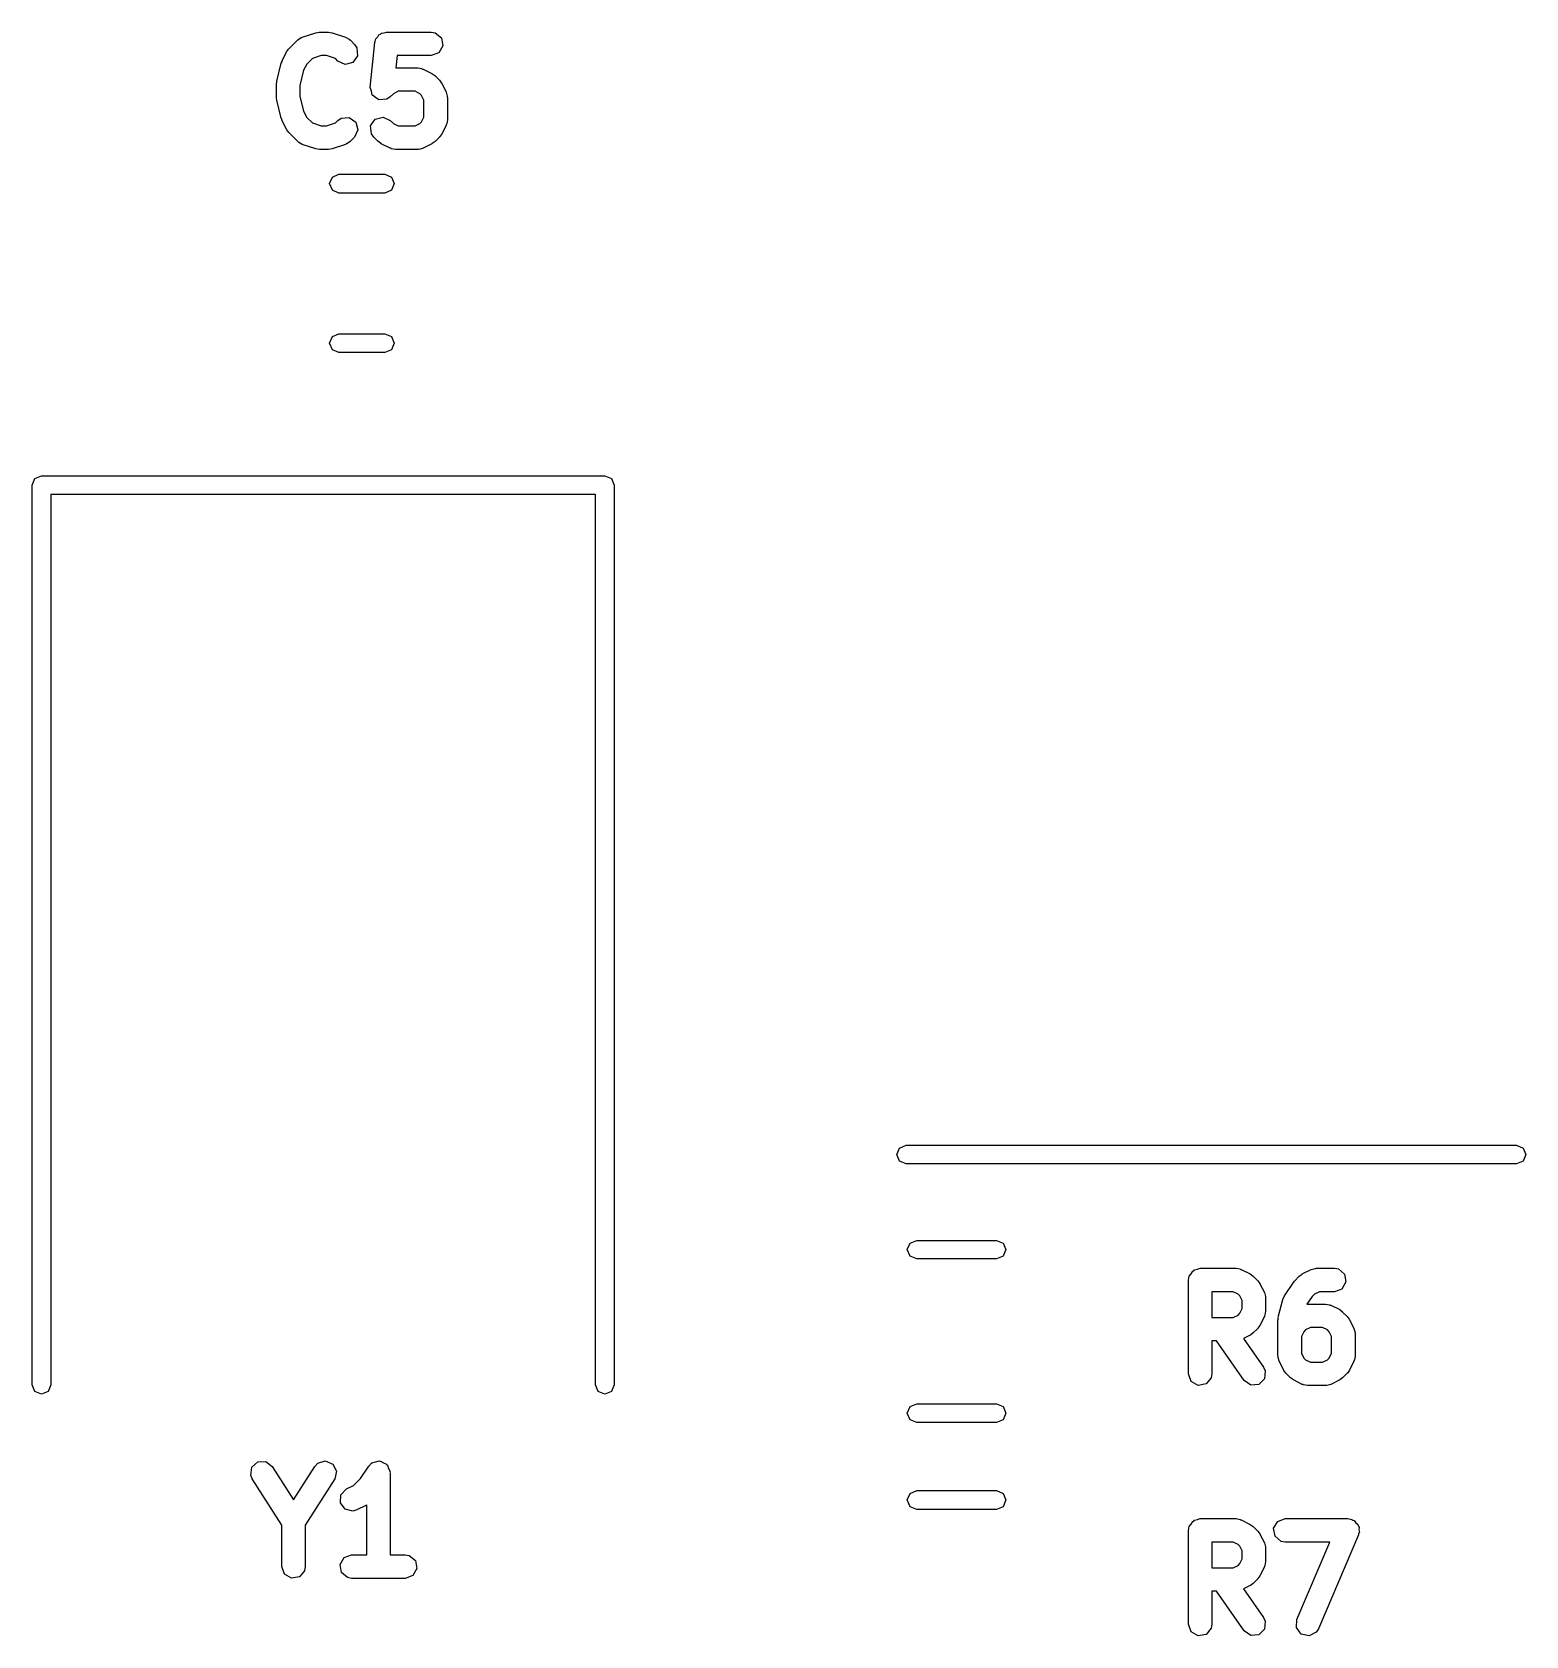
# Model space of a CAD drawing. Extents: x 83.4 to 116.6, y -116.7 to -83.2.
# Drawn here: x 91.99 to 101.54, y -104.75 to -94.5 of the extents above; entities that cross this region are included whole.
import ezdxf

# ---------------------------------------------------------------- set-up
doc = ezdxf.new("R2010")
doc.units = 0
doc.layers.add('BLACK', color=7, linetype='CONTINUOUS')

msp = doc.modelspace()

# ---------------------------------------------------------------- linework, layer by layer
at = {"layer": 'BLACK', "linetype": 'CONTINUOUS'}
for p, q in [((93.7191, -94.5288), (93.8049, -94.5003)), ((93.8049, -94.5003), (93.827, -94.497)), ((93.827, -94.497), (93.8286, -94.4964)), ((93.8286, -94.4964), (93.8857, -94.4964)), ((93.8857, -94.4964), (93.9078, -94.5003)), ((93.9078, -94.5003), (93.9094, -94.5003)), ((93.9094, -94.5003), (93.9951, -94.5288)), ((94.2422, -94.5019), (94.2571, -94.4964)), ((94.2571, -94.4964), (94.5429, -94.4964)), ((94.5429, -94.4964), (94.5685, -94.501)), ((94.5685, -94.501), (94.6078, -94.5339)), ((93.6327, -94.6041), (93.6898, -94.547)), ((93.6898, -94.547), (93.7112, -94.532)), ((93.7112, -94.532), (93.7156, -94.5316)), ((93.7156, -94.5316), (93.7191, -94.5288)), ((93.9951, -94.5288), (94.0181, -94.5413)), ((94.0181, -94.5413), (94.0204, -94.5451)), ((94.0204, -94.5451), (94.0245, -94.547)), ((94.0245, -94.547), (94.053, -94.5755)), ((94.053, -94.5755), (94.068, -94.5969)), ((94.068, -94.5969), (94.0724, -94.648)), ((94.1539, -94.8497), (94.1825, -94.564)), ((94.1825, -94.564), (94.1836, -94.5601)), ((94.1833, -94.5584), (94.1848, -94.5557)), ((94.1836, -94.5601), (94.1833, -94.5584)), ((94.1848, -94.5557), (94.1896, -94.5389)), ((94.1896, -94.5389), (94.201, -94.5278)), ((94.201, -94.5278), (94.2089, -94.514)), ((94.2089, -94.514), (94.2188, -94.5104)), ((94.2188, -94.5104), (94.2263, -94.5031)), ((94.2263, -94.5031), (94.2422, -94.5019)), ((94.6167, -94.5845), (94.5911, -94.6289)), ((94.6078, -94.5339), (94.6167, -94.5845)), ((93.5558, -94.8104), (93.5844, -94.6961)), ((93.5844, -94.6961), (93.5897, -94.6843)), ((93.5897, -94.6843), (93.5901, -94.6807)), ((93.5901, -94.6807), (93.6186, -94.6236)), ((93.6186, -94.6236), (93.632, -94.6056)), ((93.632, -94.6056), (93.6327, -94.6041)), ((93.7474, -94.7016), (93.7279, -94.7405)), ((93.7834, -94.6656), (93.7474, -94.7016)), ((93.8407, -94.6464), (93.7834, -94.6656)), ((93.8735, -94.6464), (93.8407, -94.6464)), ((93.9309, -94.6656), (93.8735, -94.6464)), ((93.947, -94.6816), (93.9309, -94.6656)), ((93.9935, -94.7033), (93.947, -94.6816)), ((94.043, -94.69), (93.9935, -94.7033)), ((94.0724, -94.648), (94.043, -94.69)), ((94.325, -94.6464), (94.3172, -94.725)), ((94.5429, -94.6464), (94.325, -94.6464)), ((94.5911, -94.6289), (94.5429, -94.6464)), ((93.7279, -94.7405), (93.7036, -94.8378)), ((94.3172, -94.725), (94.4571, -94.725)), ((94.4571, -94.725), (94.4828, -94.7295)), ((94.4828, -94.7295), (94.4862, -94.7324)), ((94.4862, -94.7324), (94.4907, -94.7329)), ((94.4907, -94.7329), (94.5478, -94.7615)), ((94.5478, -94.7615), (94.5658, -94.7748)), ((94.5658, -94.7748), (94.5673, -94.7755)), ((94.5673, -94.7755), (94.5959, -94.8041)), ((94.5959, -94.8041), (94.6088, -94.8225)), ((93.5536, -94.8286), (93.5562, -94.8138)), ((93.5536, -94.9143), (93.5536, -94.8286)), ((93.5562, -94.8138), (93.5558, -94.8104)), ((93.7036, -94.8378), (93.7036, -94.9051)), ((93.7036, -94.9051), (93.7279, -95.0024)), ((94.1541, -94.8502), (94.1539, -94.8497)), ((94.1539, -94.8506), (94.1541, -94.8502)), ((94.1604, -94.875), (94.1539, -94.8506)), ((94.1666, -94.8994), (94.1604, -94.875)), ((94.167, -94.8997), (94.1666, -94.8994)), ((94.1671, -94.9002), (94.167, -94.8997)), ((94.1878, -94.9146), (94.1671, -94.9002)), ((94.2816, -94.9102), (94.2603, -94.9251)), ((94.3016, -94.8902), (94.2816, -94.9102)), ((94.332, -94.875), (94.3016, -94.8902)), ((94.4394, -94.875), (94.332, -94.875)), ((94.4699, -94.8902), (94.4394, -94.875)), ((94.4812, -94.9016), (94.4699, -94.8902)), ((94.4964, -94.932), (94.4812, -94.9016)), ((94.6088, -94.8225), (94.6099, -94.8236)), ((94.6099, -94.8236), (94.6385, -94.8807)), ((94.6385, -94.8807), (94.6459, -94.9057)), ((94.6459, -94.9057), (94.6449, -94.9101)), ((94.6449, -94.9101), (94.6464, -94.9143)), ((93.5548, -94.9175), (93.5536, -94.9143)), ((93.5558, -94.9325), (93.5548, -94.9175)), ((93.5844, -95.0468), (93.5558, -94.9325)), ((93.7279, -95.0024), (93.7474, -95.0413)), ((94.2083, -94.9293), (94.1878, -94.9146)), ((94.2088, -94.9293), (94.2083, -94.9293)), ((94.2092, -94.9296), (94.2088, -94.9293)), ((94.2343, -94.9274), (94.2092, -94.9296)), ((94.2594, -94.9255), (94.2343, -94.9274)), ((94.2598, -94.9252), (94.2594, -94.9255)), ((94.2603, -94.9251), (94.2598, -94.9252)), ((94.4964, -95.0394), (94.4964, -94.932)), ((94.6464, -94.9143), (94.6464, -95.0571)), ((93.5864, -95.0497), (93.5844, -95.0468)), ((93.5901, -95.0621), (93.5864, -95.0497)), ((93.6186, -95.1193), (93.5901, -95.0621)), ((93.7474, -95.0413), (93.7834, -95.0773)), ((93.7834, -95.0773), (93.8407, -95.0964)), ((93.8407, -95.0964), (93.8735, -95.0964)), ((93.8735, -95.0964), (93.9309, -95.0773)), ((93.9309, -95.0773), (93.947, -95.0613)), ((93.947, -95.0613), (93.9683, -95.0463)), ((93.9683, -95.0463), (94.0194, -95.0418)), ((94.0194, -95.0418), (94.0614, -95.0713)), ((94.0614, -95.0713), (94.0747, -95.1208)), ((94.1561, -95.0949), (94.1856, -95.0528)), ((94.1606, -95.146), (94.1561, -95.0949)), ((94.1856, -95.0528), (94.2351, -95.0396)), ((94.2351, -95.0396), (94.2816, -95.0613)), ((94.2816, -95.0613), (94.3016, -95.0812)), ((94.3016, -95.0812), (94.332, -95.0964)), ((94.332, -95.0964), (94.4394, -95.0964)), ((94.4394, -95.0964), (94.4699, -95.0812)), ((94.4699, -95.0812), (94.4812, -95.0699)), ((94.4812, -95.0699), (94.4964, -95.0394)), ((94.6385, -95.0907), (94.6099, -95.1478)), ((94.639, -95.0862), (94.6385, -95.0907)), ((94.6419, -95.0828), (94.639, -95.0862)), ((94.6464, -95.0571), (94.6419, -95.0828)), ((93.6198, -95.1204), (93.6186, -95.1193)), ((93.6327, -95.1387), (93.6198, -95.1204)), ((93.6898, -95.1959), (93.6327, -95.1387)), ((93.6939, -95.1978), (93.6898, -95.1959)), ((93.6962, -95.2016), (93.6939, -95.1978)), ((93.7191, -95.214), (93.6962, -95.2016)), ((93.8049, -95.2426), (93.7191, -95.214)), ((93.9951, -95.214), (93.9094, -95.2426)), ((93.9987, -95.2112), (93.9951, -95.214)), ((94.0031, -95.2108), (93.9987, -95.2112)), ((94.0245, -95.1959), (94.0031, -95.2108)), ((94.053, -95.1673), (94.0245, -95.1959)), ((94.0747, -95.1208), (94.053, -95.1673)), ((94.1755, -95.1673), (94.1606, -95.146)), ((94.2041, -95.1959), (94.1755, -95.1673)), ((94.2056, -95.1966), (94.2041, -95.1959)), ((94.2236, -95.2099), (94.2056, -95.1966)), ((94.2807, -95.2385), (94.2236, -95.2099)), ((94.5478, -95.2099), (94.4907, -95.2385)), ((94.549, -95.2087), (94.5478, -95.2099)), ((94.5673, -95.1959), (94.549, -95.2087)), ((94.5959, -95.1673), (94.5673, -95.1959)), ((94.5966, -95.1658), (94.5959, -95.1673)), ((94.6099, -95.1478), (94.5966, -95.1658)), ((93.8065, -95.2425), (93.8049, -95.2426)), ((93.8286, -95.2464), (93.8065, -95.2425)), ((93.8857, -95.2464), (93.8286, -95.2464)), ((93.8873, -95.2459), (93.8857, -95.2464)), ((93.9094, -95.2426), (93.8873, -95.2459)), ((94.2852, -95.239), (94.2807, -95.2385)), ((94.2886, -95.2419), (94.2852, -95.239)), ((94.3143, -95.2464), (94.2886, -95.2419)), ((94.4571, -95.2464), (94.3143, -95.2464)), ((94.4614, -95.2449), (94.4571, -95.2464)), ((94.4657, -95.2459), (94.4614, -95.2449)), ((94.4907, -95.2385), (94.4657, -95.2459)), ((93.8937, -95.4651), (93.9113, -95.4226)), ((93.9113, -95.4226), (93.9537, -95.4051)), ((93.9537, -95.4051), (94.2463, -95.4051)), ((94.2463, -95.4051), (94.2887, -95.4226)), ((94.2887, -95.4226), (94.3063, -95.4651)), ((93.9113, -95.5075), (93.8937, -95.4651)), ((93.9537, -95.5251), (93.9113, -95.5075)), ((94.2463, -95.5251), (93.9537, -95.5251)), ((94.2887, -95.5075), (94.2463, -95.5251)), ((94.3063, -95.4651), (94.2887, -95.5075)), ((93.8937, -96.4851), (93.9113, -96.4427)), ((93.9113, -96.4427), (93.9537, -96.4251)), ((93.9537, -96.4251), (94.2463, -96.4251)), ((94.2463, -96.4251), (94.2887, -96.4427)), ((94.2887, -96.4427), (94.3063, -96.4851)), ((93.9113, -96.5275), (93.8937, -96.4851)), ((93.9537, -96.5451), (93.9113, -96.5275)), ((94.2463, -96.5451), (93.9537, -96.5451)), ((94.2887, -96.5275), (94.2463, -96.5451)), ((94.3063, -96.4851), (94.2887, -96.5275)), ((91.9926, -97.392), (92.0102, -97.3496)), ((92.0102, -97.3496), (92.0526, -97.332)), ((92.0526, -97.332), (95.6526, -97.332)), ((95.6526, -97.332), (95.695, -97.3496)), ((95.695, -97.3496), (95.7126, -97.392)), ((91.9926, -103.142), (91.9926, -97.392)), ((95.5926, -97.452), (92.1126, -97.452)), ((92.1126, -97.452), (92.1126, -103.142)), ((95.5926, -103.142), (95.5926, -97.452)), ((95.7126, -97.392), (95.7126, -103.142)), ((97.5178, -101.67), (97.5354, -101.628)), ((97.5354, -101.713), (97.5178, -101.67)), ((97.5354, -101.628), (97.5778, -101.61)), ((97.5778, -101.61), (101.478, -101.61)), ((101.478, -101.61), (101.52, -101.628)), ((101.52, -101.628), (101.538, -101.67)), ((101.538, -101.67), (101.52, -101.713)), ((97.5778, -101.73), (97.5354, -101.713)), ((101.478, -101.73), (97.5778, -101.73)), ((101.52, -101.713), (101.478, -101.73)), ((97.5853, -102.277), (97.6028, -102.235)), ((97.6028, -102.32), (97.5853, -102.277)), ((97.6028, -102.235), (97.6453, -102.218)), ((97.6453, -102.218), (98.1547, -102.218)), ((98.1547, -102.218), (98.1971, -102.235)), ((98.1971, -102.235), (98.2147, -102.277)), ((98.2147, -102.277), (98.1971, -102.32)), ((97.6453, -102.337), (97.6028, -102.32)), ((98.1547, -102.337), (97.6453, -102.337)), ((98.1971, -102.32), (98.1547, -102.337)), ((99.3821, -102.471), (99.3839, -102.462)), ((99.3821, -103.071), (99.3821, -102.471)), ((99.3833, -102.458), (99.3849, -102.456)), ((99.3839, -102.462), (99.3833, -102.458)), ((99.3849, -102.456), (99.3867, -102.446)), ((99.3867, -102.446), (99.3992, -102.431)), ((99.3992, -102.431), (99.4089, -102.414)), ((99.4089, -102.414), (99.4153, -102.412)), ((99.4153, -102.412), (99.4196, -102.406)), ((99.4196, -102.406), (99.4388, -102.403)), ((99.4388, -102.403), (99.4571, -102.396)), ((99.4571, -102.396), (99.6857, -102.396)), ((99.6857, -102.396), (99.7114, -102.401)), ((99.7114, -102.401), (99.7148, -102.404)), ((99.7148, -102.404), (99.7193, -102.404)), ((99.7193, -102.404), (99.7764, -102.433)), ((99.7764, -102.433), (99.7944, -102.446)), ((99.7944, -102.446), (99.7959, -102.447)), ((99.7959, -102.447), (99.8245, -102.476)), ((99.8245, -102.476), (99.8373, -102.494)), ((99.8373, -102.494), (99.8385, -102.495)), ((99.8385, -102.495), (99.8671, -102.552)), ((99.9947, -102.573), (100.052, -102.487)), ((100.052, -102.487), (100.06, -102.479)), ((100.06, -102.479), (100.061, -102.476)), ((100.061, -102.476), (100.09, -102.447)), ((100.09, -102.447), (100.108, -102.434)), ((100.108, -102.434), (100.109, -102.433)), ((100.109, -102.433), (100.166, -102.404)), ((100.166, -102.404), (100.191, -102.397)), ((100.191, -102.397), (100.196, -102.398)), ((100.196, -102.398), (100.2, -102.396)), ((100.2, -102.396), (100.314, -102.396)), ((100.314, -102.396), (100.34, -102.401)), ((100.34, -102.401), (100.379, -102.434)), ((100.388, -102.484), (100.362, -102.529)), ((100.379, -102.434), (100.388, -102.484)), ((99.5321, -102.546), (99.5321, -102.711)), ((99.668, -102.546), (99.5321, -102.546)), ((99.6984, -102.562), (99.668, -102.546)), ((99.7098, -102.573), (99.6984, -102.562)), ((99.725, -102.603), (99.7098, -102.573)), ((99.8671, -102.552), (99.8745, -102.577)), ((99.8745, -102.577), (99.8735, -102.581)), ((99.8735, -102.581), (99.875, -102.586)), ((99.875, -102.586), (99.875, -102.671)), ((99.9558, -102.71), (99.9844, -102.596)), ((99.9844, -102.596), (99.9946, -102.573)), ((99.9946, -102.573), (99.9947, -102.573)), ((100.173, -102.576), (100.139, -102.626)), ((100.187, -102.562), (100.173, -102.576)), ((100.218, -102.546), (100.187, -102.562)), ((100.314, -102.546), (100.218, -102.546)), ((100.362, -102.529), (100.314, -102.546)), ((99.668, -102.711), (99.6984, -102.696)), ((99.6984, -102.696), (99.7098, -102.684)), ((99.7098, -102.684), (99.725, -102.654)), ((99.725, -102.654), (99.725, -102.603)), ((99.8705, -102.697), (99.8676, -102.701)), ((99.875, -102.671), (99.8705, -102.697)), ((100.139, -102.626), (100.143, -102.625)), ((100.143, -102.625), (100.257, -102.625)), ((100.257, -102.625), (100.283, -102.63)), ((100.283, -102.63), (100.286, -102.632)), ((100.286, -102.632), (100.291, -102.633)), ((100.291, -102.633), (100.348, -102.661)), ((100.348, -102.661), (100.366, -102.675)), ((100.366, -102.675), (100.367, -102.676)), ((100.367, -102.676), (100.396, -102.704)), ((99.5321, -102.711), (99.668, -102.711)), ((99.8245, -102.782), (99.7959, -102.81)), ((99.8252, -102.78), (99.8245, -102.782)), ((99.8385, -102.762), (99.8252, -102.78)), ((99.8671, -102.705), (99.8385, -102.762)), ((99.8676, -102.701), (99.8671, -102.705)), ((99.9536, -102.729), (99.9562, -102.714)), ((99.9536, -102.957), (99.9536, -102.729)), ((99.9562, -102.714), (99.9558, -102.71)), ((100.119, -102.802), (100.104, -102.832)), ((100.13, -102.79), (100.119, -102.802)), ((100.161, -102.775), (100.13, -102.79)), ((100.239, -102.775), (100.161, -102.775)), ((100.27, -102.79), (100.239, -102.775)), ((100.281, -102.802), (100.27, -102.79)), ((100.296, -102.832), (100.281, -102.802)), ((100.396, -102.704), (100.409, -102.722)), ((100.409, -102.722), (100.41, -102.724)), ((100.41, -102.724), (100.439, -102.781)), ((100.439, -102.781), (100.446, -102.806)), ((99.561, -102.861), (99.5321, -102.861)), ((99.5321, -102.861), (99.5321, -103.071)), ((99.7386, -103.114), (99.561, -102.861)), ((99.7764, -102.824), (99.7335, -102.846)), ((99.7335, -102.846), (99.8614, -103.028)), ((99.7775, -102.823), (99.7764, -102.824)), ((99.7959, -102.81), (99.7775, -102.823)), ((100.104, -102.832), (100.104, -102.939)), ((100.296, -102.939), (100.296, -102.832)), ((100.446, -102.806), (100.445, -102.81)), ((100.445, -102.81), (100.446, -102.814)), ((100.446, -102.814), (100.446, -102.957)), ((99.9551, -102.961), (99.9536, -102.957)), ((99.9541, -102.966), (99.9551, -102.961)), ((99.9615, -102.991), (99.9541, -102.966)), ((99.9901, -103.048), (99.9615, -102.991)), ((100.104, -102.939), (100.119, -102.97)), ((100.119, -102.97), (100.13, -102.981)), ((100.13, -102.981), (100.161, -102.996)), ((100.161, -102.996), (100.239, -102.996)), ((100.239, -102.996), (100.27, -102.981)), ((100.27, -102.981), (100.281, -102.97)), ((100.281, -102.97), (100.296, -102.939)), ((100.439, -102.991), (100.41, -103.048)), ((100.442, -102.983), (100.439, -102.986)), ((100.439, -102.986), (100.439, -102.991)), ((100.446, -102.957), (100.442, -102.983)), ((99.3997, -103.12), (99.3821, -103.071)), ((99.5276, -103.097), (99.4946, -103.136)), ((99.5321, -103.071), (99.5276, -103.097)), ((99.868, -103.103), (99.8317, -103.139)), ((99.8614, -103.028), (99.8724, -103.052)), ((99.8724, -103.052), (99.868, -103.103)), ((99.9912, -103.049), (99.9901, -103.048)), ((100.004, -103.067), (99.9912, -103.049)), ((100.033, -103.096), (100.004, -103.067)), ((100.034, -103.097), (100.033, -103.096)), ((100.052, -103.11), (100.034, -103.097)), ((100.109, -103.139), (100.052, -103.11)), ((100.348, -103.11), (100.291, -103.139)), ((100.349, -103.109), (100.348, -103.11)), ((100.367, -103.096), (100.349, -103.109)), ((100.396, -103.067), (100.367, -103.096)), ((100.397, -103.066), (100.396, -103.067)), ((100.41, -103.048), (100.397, -103.066)), ((92.0102, -103.184), (91.9926, -103.142)), ((92.0526, -103.202), (92.0102, -103.184)), ((92.095, -103.184), (92.0526, -103.202)), ((92.1126, -103.142), (92.095, -103.184)), ((95.6102, -103.184), (95.5926, -103.142)), ((95.6526, -103.202), (95.6102, -103.184)), ((95.695, -103.184), (95.6526, -103.202)), ((95.7126, -103.142), (95.695, -103.184)), ((99.4441, -103.145), (99.3997, -103.12)), ((99.4946, -103.136), (99.4441, -103.145)), ((99.7806, -103.144), (99.7386, -103.114)), ((99.8317, -103.139), (99.7806, -103.144)), ((100.114, -103.139), (100.109, -103.139)), ((100.117, -103.142), (100.114, -103.139)), ((100.143, -103.146), (100.117, -103.142)), ((100.257, -103.146), (100.143, -103.146)), ((100.261, -103.145), (100.257, -103.146)), ((100.266, -103.146), (100.261, -103.145)), ((100.291, -103.139), (100.266, -103.146)), ((97.5853, -103.322), (97.6028, -103.28)), ((97.6028, -103.28), (97.6453, -103.262)), ((97.6453, -103.262), (98.1547, -103.262)), ((98.1547, -103.262), (98.1971, -103.28)), ((98.1971, -103.28), (98.2147, -103.322)), ((97.6028, -103.365), (97.5853, -103.322)), ((97.6453, -103.382), (97.6028, -103.365)), ((98.1547, -103.382), (97.6453, -103.382)), ((98.1971, -103.365), (98.1547, -103.382)), ((98.2147, -103.322), (98.1971, -103.365)), ((93.3899, -103.719), (93.3966, -103.668)), ((93.3999, -103.743), (93.3899, -103.719)), ((93.3966, -103.668), (93.4345, -103.634)), ((93.4345, -103.634), (93.4857, -103.631)), ((93.4857, -103.631), (93.5264, -103.663)), ((93.5264, -103.663), (93.6632, -103.877)), ((93.6632, -103.877), (93.7999, -103.663)), ((93.7999, -103.663), (93.8175, -103.643)), ((93.8175, -103.643), (93.8664, -103.628)), ((93.8664, -103.628), (93.9138, -103.648)), ((93.9138, -103.648), (93.9375, -103.693)), ((93.9375, -103.693), (93.9264, -103.743)), ((94.0906, -103.741), (94.1436, -103.661)), ((94.1436, -103.661), (94.1616, -103.642)), ((94.1616, -103.642), (94.1657, -103.641)), ((94.1657, -103.641), (94.1685, -103.638)), ((94.1685, -103.638), (94.1899, -103.634)), ((94.1899, -103.634), (94.2108, -103.628)), ((94.2108, -103.628), (94.2148, -103.63)), ((94.2148, -103.63), (94.219, -103.629)), ((94.219, -103.629), (94.2379, -103.64)), ((94.2379, -103.64), (94.2578, -103.649)), ((94.2578, -103.649), (94.2597, -103.653)), ((94.2597, -103.653), (94.2635, -103.655)), ((94.2635, -103.655), (94.2709, -103.675)), ((94.2709, -103.675), (94.2806, -103.695)), ((94.2806, -103.695), (94.2795, -103.699)), ((94.2795, -103.699), (94.281, -103.703)), ((94.281, -103.703), (94.281, -104.228)), ((93.5881, -104.039), (93.3999, -103.743)), ((93.9264, -103.743), (93.7381, -104.039)), ((93.9658, -103.844), (94.001, -103.807)), ((94.001, -103.807), (94.0473, -103.784)), ((94.0473, -103.784), (94.0906, -103.741)), ((97.6028, -103.835), (97.6453, -103.817)), ((97.6453, -103.817), (98.1547, -103.817)), ((98.1547, -103.817), (98.1971, -103.835)), ((93.9627, -103.896), (93.9658, -103.844)), ((93.9933, -103.937), (93.9627, -103.896)), ((94.1253, -103.913), (94.0681, -103.941)), ((94.1264, -103.912), (94.1253, -103.913)), ((94.131, -103.908), (94.1264, -103.912)), ((94.131, -104.228), (94.131, -103.908)), ((97.5853, -103.877), (97.6028, -103.835)), ((97.6028, -103.92), (97.5853, -103.877)), ((97.6453, -103.938), (97.6028, -103.92)), ((98.1971, -103.92), (98.1547, -103.938)), ((98.1971, -103.835), (98.2147, -103.877)), ((98.2147, -103.877), (98.1971, -103.92)), ((94.0432, -103.949), (93.9933, -103.937)), ((94.0681, -103.941), (94.0432, -103.949)), ((98.1547, -103.938), (97.6453, -103.938)), ((99.3867, -104.046), (99.3992, -104.031)), ((99.3992, -104.031), (99.4089, -104.014)), ((99.4089, -104.014), (99.4153, -104.012)), ((99.4153, -104.012), (99.4196, -104.006)), ((99.4196, -104.006), (99.4388, -104.003)), ((99.4388, -104.003), (99.4571, -103.996)), ((99.4571, -103.996), (99.6857, -103.996)), ((99.6857, -103.996), (99.7114, -104.001)), ((99.7114, -104.001), (99.7148, -104.004)), ((99.7148, -104.004), (99.7193, -104.004)), ((99.7193, -104.004), (99.7764, -104.033)), ((99.7764, -104.033), (99.7944, -104.046)), ((99.9261, -104.058), (99.9518, -104.014)), ((99.9518, -104.014), (100, -103.996)), ((100, -103.996), (100.4, -103.996)), ((100.4, -103.996), (100.426, -104.001)), ((100.426, -104.001), (100.432, -104.007)), ((100.432, -104.007), (100.441, -104.009)), ((100.441, -104.009), (100.452, -104.023)), ((100.452, -104.023), (100.465, -104.034)), ((93.5881, -104.303), (93.5881, -104.039)), ((93.7381, -104.039), (93.7381, -104.303)), ((99.3821, -104.071), (99.3839, -104.062)), ((99.3821, -104.671), (99.3821, -104.071)), ((99.3833, -104.058), (99.3849, -104.056)), ((99.3839, -104.062), (99.3833, -104.058)), ((99.3849, -104.056), (99.3867, -104.046)), ((99.7944, -104.046), (99.7959, -104.047)), ((99.7959, -104.047), (99.8245, -104.076)), ((99.8245, -104.076), (99.8373, -104.094)), ((99.8373, -104.094), (99.8385, -104.095)), ((99.8385, -104.095), (99.8671, -104.152)), ((99.935, -104.109), (99.9261, -104.058)), ((99.9743, -104.142), (99.935, -104.109)), ((100.469, -104.101), (100.212, -104.701)), ((100.465, -104.034), (100.466, -104.043)), ((100.466, -104.043), (100.472, -104.05)), ((100.474, -104.084), (100.469, -104.092)), ((100.469, -104.092), (100.469, -104.101)), ((100.472, -104.05), (100.471, -104.067)), ((100.471, -104.067), (100.474, -104.084)), ((93.9864, -104.245), (94.0346, -104.228)), ((94.0346, -104.228), (94.131, -104.228)), ((94.281, -104.228), (94.3774, -104.228)), ((94.3774, -104.228), (94.4031, -104.232)), ((94.4031, -104.232), (94.4424, -104.265)), ((99.5321, -104.146), (99.5321, -104.311)), ((99.668, -104.146), (99.5321, -104.146)), ((99.6984, -104.162), (99.668, -104.146)), ((99.7098, -104.173), (99.6984, -104.162)), ((99.725, -104.203), (99.7098, -104.173)), ((99.725, -104.254), (99.725, -104.203)), ((99.8671, -104.152), (99.8745, -104.177)), ((99.8745, -104.177), (99.8735, -104.181)), ((99.8735, -104.181), (99.875, -104.186)), ((99.875, -104.186), (99.875, -104.271)), ((100, -104.146), (99.9743, -104.142)), ((100.286, -104.146), (100, -104.146)), ((100.074, -104.642), (100.286, -104.146)), ((93.6057, -104.351), (93.5881, -104.303)), ((93.7336, -104.329), (93.7006, -104.368)), ((93.7381, -104.303), (93.7336, -104.329)), ((93.9607, -104.29), (93.9864, -104.245)), ((93.9696, -104.34), (93.9607, -104.29)), ((94.0089, -104.373), (93.9696, -104.34)), ((94.4513, -104.316), (94.4256, -104.36)), ((94.4424, -104.265), (94.4513, -104.316)), ((99.5321, -104.311), (99.668, -104.311)), ((99.668, -104.311), (99.6984, -104.296)), ((99.6984, -104.296), (99.7098, -104.284)), ((99.7098, -104.284), (99.725, -104.254)), ((99.8671, -104.305), (99.8385, -104.362)), ((99.8676, -104.301), (99.8671, -104.305)), ((99.8705, -104.297), (99.8676, -104.301)), ((99.875, -104.271), (99.8705, -104.297)), ((93.6501, -104.377), (93.6057, -104.351)), ((93.7006, -104.368), (93.6501, -104.377)), ((94.0346, -104.378), (94.0089, -104.373)), ((94.3774, -104.378), (94.0346, -104.378)), ((94.4256, -104.36), (94.3774, -104.378)), ((99.7764, -104.424), (99.7335, -104.446)), ((99.7775, -104.423), (99.7764, -104.424)), ((99.7959, -104.41), (99.7775, -104.423)), ((99.8245, -104.382), (99.7959, -104.41)), ((99.8252, -104.38), (99.8245, -104.382)), ((99.8385, -104.362), (99.8252, -104.38)), ((99.561, -104.461), (99.5321, -104.461)), ((99.5321, -104.461), (99.5321, -104.671)), ((99.7386, -104.714), (99.561, -104.461)), ((99.7335, -104.446), (99.8614, -104.628)), ((99.8614, -104.628), (99.8724, -104.652)), ((100.071, -104.693), (100.074, -104.642)), ((99.3997, -104.72), (99.3821, -104.671)), ((99.4441, -104.745), (99.3997, -104.72)), ((99.4946, -104.736), (99.4441, -104.745)), ((99.5276, -104.697), (99.4946, -104.736)), ((99.5321, -104.671), (99.5276, -104.697)), ((99.7806, -104.744), (99.7386, -104.714)), ((99.8317, -104.739), (99.7806, -104.744)), ((99.868, -104.703), (99.8317, -104.739)), ((99.8724, -104.652), (99.868, -104.703)), ((100.102, -104.734), (100.071, -104.693)), ((100.152, -104.746), (100.102, -104.734)), ((100.198, -104.723), (100.152, -104.746)), ((100.212, -104.701), (100.198, -104.723))]:
    msp.add_line(p, q, dxfattribs=at)

doc.saveas('drawing.dxf')
